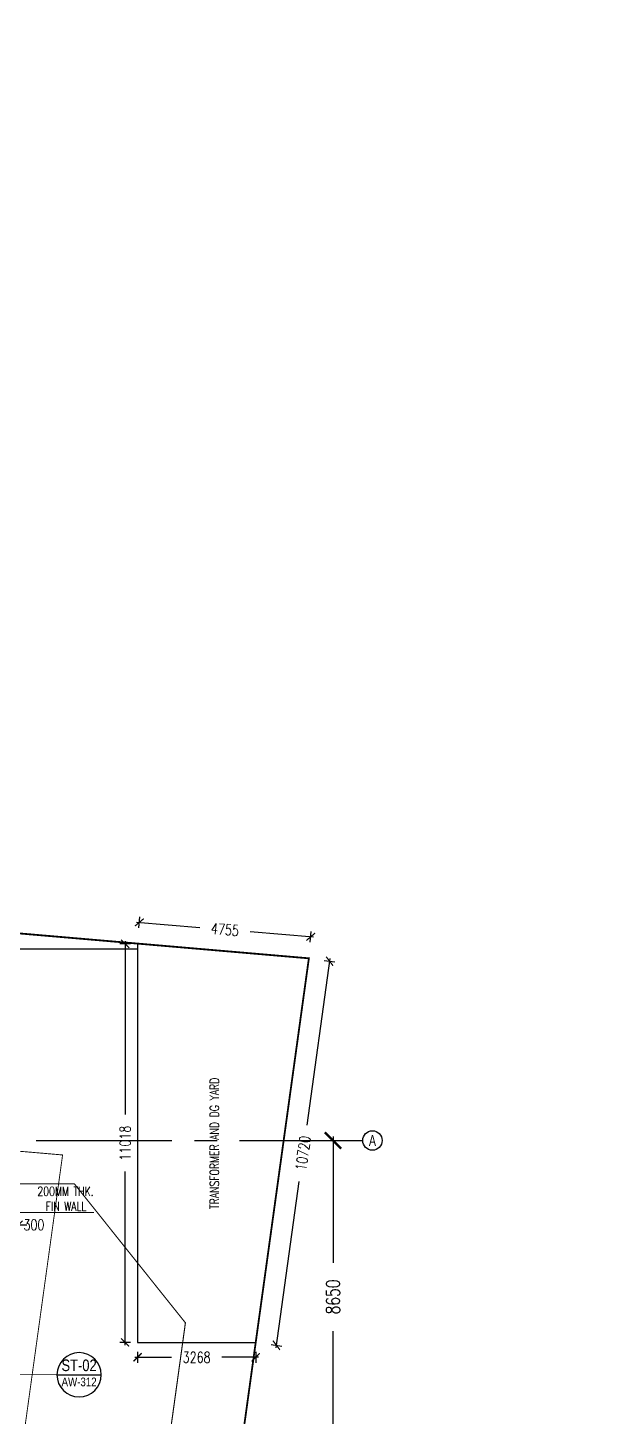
# Model space of a CAD drawing. Header units: millimetres. Extents: x -2076597 to 16308595, y -4402071 to 17875273.
# Drawn here: x -2019245 to -2003142, y -4089504 to -4051118 of the extents above; entities that cross this region are included whole.
import ezdxf
from ezdxf.enums import TextEntityAlignment as Align
from ezdxf.lldxf.tags import DXFTag

# ---------------------------------------------------------------- set-up
doc = ezdxf.new("R2010")
doc.units = ezdxf.units.MM
for name, pattern in [('CENTER', [50.8, 31.75, -6.35, 6.35, -6.35]), ('CENTER2', [1.125, 0.75, -0.125, 0.125, -0.125]), ('CONTINULUS', [0]), ('DASHDOT', [1, 0.5, -0.25, 0, -0.25]), ('DASHED', [19.05, 12.7, -6.35]), ('DASHED2', [0.375, 0.25, -0.125])]:
    doc.linetypes.add(name, pattern=pattern)
for name, color, linetype, lineweight in [('A- LIGHT LINE', 8, 'Continuous', 9), ('A-BOUNDARY LINES', 4, 'Continuous', 25), ('A-DETL-GENF', 92, 'Continuous', 9)]:
    doc.layers.add(name, color=color, linetype=linetype, lineweight=lineweight)
for name, color, linetype in [('A- STAIRSCASE', 1, 'Continuous'), ('A-DIMS', 4, 'Continuous'), ('A-DRIVEWAY', 1, 'Continuous'), ('A-GRIDTXT', 1, 'Continuous'), ('A-HIDDEN', 8, 'DASHED2'), ('A-PODIUM LYT ARCH', 85, 'Continuous'), ('a-ref', 5, 'Continuous'), ('A-REFS', 3, 'DASHED'), ('A-SETBACK', 3, 'Continuous'), ('A-SITE BOUNDARY', 7, 'CENTER'), ('A-TXTROOM', 3, 'Continuous'), ('DT-EL-TRAFO.', 1, 'Continuous'), ('S-GRID', 252, 'CENTER2')]:
    doc.layers.add(name, color=color, linetype=linetype)
doc.styles.add('ARIAL', font='arial.ttf')
doc.styles.add('ARIAL-GRID', font='arial.ttf', dxfattribs={"width": 0.7, "height": 15})
doc.styles.add('DIM 100', font='romans.shx', dxfattribs={"width": 0.8})
doc.styles.add('ROMANS', font='romans.shx', dxfattribs={"width": 0.75})
tags = doc.linetypes.add('DASHEDX2', pattern=[1.5, 1, -0.5]).pattern_tags.tags
tags[6:7] = [DXFTag(74, 4), DXFTag(75, 0), DXFTag(340, '0'), DXFTag(46, 1.0), DXFTag(50, 0.0), DXFTag(44, 0.0), DXFTag(45, 0.0)]
tags[4:5] = [DXFTag(74, 4), DXFTag(75, 0), DXFTag(340, '0'), DXFTag(46, 1.0), DXFTag(50, 0.0), DXFTag(44, 0.0), DXFTag(45, 0.0)]
doc.linetypes.add('FENCELINE1', pattern='A,6.35,-2.54,[133,ltypeshp.shx,S=2.54,R=0,X=-2.54,Y=0],-2.54,25.4', length=36.83)
doc.dimstyles.new('1_100 MJR', dxfattribs={"dimscale": 100, "dimtxt": 1.75, "dimasz": 1, "dimexe": 1, "dimexo": 0, "dimgap": 0.09, "dimtad": 0, "dimdsep": 46, "dimtxsty": 'DIM 100', "dimblk": 'ARCHTICK', "dimcen": 0.09, "dimdle": 1, "dimclrd": 8, "dimclre": 8, "dimclrt": 256, "dimazin": 0, "dimtfac": 1, "dimtofl": 0, "dimtmove": 1, "dimatfit": 3, "dimfxl": 0, "dimtolj": 1, "dimtzin": 0, "dimlwd": -1, "dimlwe": -1, "dimarcsym": 0})
doc.dimstyles.new('DIMB-200', dxfattribs={"dimscale": 150, "dimtxt": 2.5, "dimasz": 3, "dimexe": 1.5, "dimexo": 0, "dimgap": 3, "dimtad": 0, "dimtoh": 1, "dimdec": 0, "dimzin": 0, "dimdsep": 46, "dimtxsty": 'ROMANS', "dimblk": 'ARCHTICK', "dimcen": 3, "dimdle": 0.75, "dimclrd": 8, "dimclre": 8, "dimclrt": 4, "dimazin": 0, "dimtfac": 1, "dimtdec": 0, "dimtix": 1, "dimtofl": 0, "dimtmove": 2, "dimatfit": 3, "dimldrblk": 'DOT', "dimfxl": 0, "dimtolj": 1, "dimtzin": 0, "dimarcsym": 0})
doc.dimstyles.new('DIMM-100', dxfattribs={"dimscale": 150, "dimtxt": 2, "dimasz": 1.5, "dimexe": 1, "dimexo": 0, "dimgap": 2, "dimtad": 0, "dimtoh": 1, "dimdec": 0, "dimzin": 0, "dimdsep": 46, "dimtxsty": 'ROMANS', "dimblk": 'ARCHTICK', "dimcen": 1.5, "dimdle": 0.5, "dimclrd": 8, "dimclre": 8, "dimclrt": 256, "dimazin": 0, "dimtfac": 1, "dimtdec": 0, "dimtix": 1, "dimtofl": 0, "dimtmove": 2, "dimatfit": 3, "dimldrblk": 'DOT', "dimfxl": 0, "dimtolj": 1, "dimtzin": 0, "dimarcsym": 0})

# ---------------------------------------------------------------- blocks, each defined once
blk = doc.blocks.new('Family - ___-240295-0_ ground floor')
at = {"layer": 'A-SETBACK', "linetype": 'DASHDOT', "lineweight": -2, "ltscale": 2000, "const_width": 25}
blk.add_lwpolyline([(76480, 233663), (47866, 236124), (29166, 193452), (70915, 193452)], close=True, dxfattribs=at)
at = {"layer": 'A-SITE BOUNDARY', "ltscale": 100, "const_width": 50}
blk.add_lwpolyline([(83289, 239099), (44096, 242471), (19986, 187452), (76141, 187452)], close=True, dxfattribs=at)
blk = doc.blocks.new('_ArchTick')
at = {"color": 0, "linetype": 'ByBlock', "const_width": 0.15}
blk.add_lwpolyline([(-0.5, -0.5), (0.5, 0.5)], dxfattribs=at)
blk = doc.blocks.new('*D37')
at = {"layer": 'A-BOUNDARY LINES', "color": 8, "lineweight": -2, "transparency": 16777216}
for p, q in [((724848, -986124), (725753, -986124)), ((725528, -986012), (725528, -989504)), ((725528, -994887), (725528, -991395)), ((726351, -994774), (725303, -994774))]:
    blk.add_line(p, q, dxfattribs=at)
at = {"layer": 'Defpoints', "color": 0, "transparency": 16777216}
for p in [(724848, -986124), (725528, -994774), (726351, -994774)]:
    blk.add_point(p, dxfattribs=at)
at = {"layer": 'A-BOUNDARY LINES', "color": 8, "lineweight": -2, "transparency": 16777216, "xscale": 450, "yscale": 450, "zscale": 450}
for p, rotation in [((725528, -986124), 90), ((725528, -994774), 270)]:
    blk.add_blockref('_ArchTick', p, dxfattribs=dict(at, rotation=rotation))
at = {"layer": 'A-BOUNDARY LINES', "color": 4, "transparency": 16777216, "insert": (725528, -990449), "char_height": 375, "attachment_point": 5, "rotation": 90, "style": 'ROMANS'}
blk.add_mtext('\\A1;8650', dxfattribs=at)
blk = doc.blocks.new('_Dot')
at = {"color": 0, "linetype": 'ByBlock', "lineweight": -2}
blk.add_line((-0.5, 0), (-1, 0), dxfattribs=at)
at = {"color": 0, "linetype": 'ByBlock', "const_width": 0.5}
blk.add_lwpolyline([(-0.25, 0, 1), (0.25, 0, 1)], format="xyb", close=True, dxfattribs=at)
blk = doc.blocks.new('GRNO')
at = {"layer": 'A-GRIDTXT', "color": 8}
blk.add_circle((0, 0), 450, dxfattribs=at)
at = {"layer": 'A-GRIDTXT', "style": 'ARIAL-GRID', "width": 0.7}
blk.add_attdef('01', text='', height=350, dxfattribs=at).set_placement((0, 0), align=Align.MIDDLE_CENTER)
blk = doc.blocks.new('*D633')
at = {"layer": 'A-DIMS', "color": 8, "lineweight": -2, "transparency": 16777216}
for p, q in [((-2016173, -4076000), (-2016148, -4075701)), ((-2011435, -4076399), (-2011410, -4076100))]:
    blk.add_line(p, q, dxfattribs=at)
at = {"layer": 'A-DIMS', "color": 8, "linetype": 'CONTINULUS', "lineweight": -2, "transparency": 16777216}
for p, q in [((-2016236, -4075844), (-2014486, -4075992)), ((-2011348, -4076256), (-2013098, -4076109))]:
    blk.add_line(p, q, dxfattribs=at)
at = {"layer": 'Defpoints', "color": 0, "transparency": 16777216}
for p in [(-2016211, -4076445), (-2011423, -4076250), (-2011473, -4076844)]:
    blk.add_point(p, dxfattribs=at)
at = {"layer": 'A-DIMS', "color": 8, "lineweight": -2, "transparency": 16777216, "xscale": 225, "yscale": 225, "zscale": 225}
for p, rotation in [((-2016161, -4075850), 175.1799364627219), ((-2011423, -4076250), 355.179936462722)]:
    blk.add_blockref('_ArchTick', p, dxfattribs=dict(at, rotation=rotation))
at = {"layer": 'A-DIMS', "transparency": 16777216, "insert": (-2013792, -4076050), "char_height": 300, "attachment_point": 5, "rotation": 355.1799, "style": 'ROMANS'}
blk.add_mtext('\\A1;4755', dxfattribs=at)
blk = doc.blocks.new('*D636')
at = {"layer": 'A-DIMS', "color": 8, "linetype": 'CONTINULUS', "lineweight": -2, "transparency": 16777216}
for p, q in [((-2010890, -4076849), (-2011527, -4081453)), ((-2012380, -4087616), (-2011743, -4083013))]:
    blk.add_line(p, q, dxfattribs=at)
at = {"layer": 'A-DIMS', "color": 8, "lineweight": -2, "transparency": 16777216}
for p, q in [((-2011049, -4076903), (-2010752, -4076944)), ((-2012518, -4087522), (-2012221, -4087563))]:
    blk.add_line(p, q, dxfattribs=at)
at = {"layer": 'Defpoints', "color": 0, "transparency": 16777216}
for p in [(-2011473, -4076844), (-2012943, -4087463), (-2012370, -4087542)]:
    blk.add_point(p, dxfattribs=at)
at = {"layer": 'A-DIMS', "color": 8, "lineweight": -2, "transparency": 16777216, "xscale": 225, "yscale": 225, "zscale": 225}
for p, rotation in [((-2010900, -4076924), 82.12087826584055), ((-2012370, -4087542), 262.1208782658406)]:
    blk.add_blockref('_ArchTick', p, dxfattribs=dict(at, rotation=rotation))
at = {"layer": 'A-DIMS', "transparency": 16777216, "insert": (-2011635, -4082233), "char_height": 300, "attachment_point": 5, "rotation": 82.1209, "style": 'ROMANS'}
blk.add_mtext('\\A1;10720', dxfattribs=at)
blk = doc.blocks.new('*D637')
at = {"layer": 'A-DIMS', "color": 8, "linetype": 'CONTINULUS', "lineweight": -2, "transparency": 16777216}
for p, q in [((-2016286, -4087875), (-2015273, -4087875)), ((-2012868, -4087875), (-2013880, -4087875))]:
    blk.add_line(p, q, dxfattribs=at)
at = {"layer": 'A-DIMS', "color": 8, "lineweight": -2, "transparency": 16777216}
for p, q in [((-2016211, -4087725), (-2016211, -4088025)), ((-2012943, -4087725), (-2012943, -4088025))]:
    blk.add_line(p, q, dxfattribs=at)
at = {"layer": 'Defpoints', "color": 0, "transparency": 16777216}
for p in [(-2016211, -4087463), (-2012943, -4087463), (-2016211, -4087875)]:
    blk.add_point(p, dxfattribs=at)
at = {"layer": 'A-DIMS', "color": 8, "lineweight": -2, "transparency": 16777216, "xscale": 225, "yscale": 225, "zscale": 225, "rotation": 180}
blk.add_blockref('_ArchTick', (-2016211, -4087875), dxfattribs=at)
at = {"layer": 'A-DIMS', "color": 8, "lineweight": -2, "transparency": 16777216, "xscale": 225, "yscale": 225, "zscale": 225}
blk.add_blockref('_ArchTick', (-2012943, -4087875), dxfattribs=at)
at = {"layer": 'A-DIMS', "transparency": 16777216, "insert": (-2014577, -4087875), "char_height": 300, "attachment_point": 5, "style": 'ROMANS'}
blk.add_mtext('\\A1;3268', dxfattribs=at)
blk = doc.blocks.new('*D216')
at = {"layer": 'A-DIMS', "color": 8, "lineweight": -2, "transparency": 16777216}
for p, q in [((-2016404, -4076445), (-2016704, -4076445)), ((-2016404, -4087463), (-2016704, -4087463))]:
    blk.add_line(p, q, dxfattribs=at)
at = {"layer": 'A-DIMS', "color": 8, "linetype": 'CONTINULUS', "lineweight": -2, "transparency": 16777216}
for p, q in [((-2016554, -4076370), (-2016554, -4081166)), ((-2016554, -4087538), (-2016554, -4082741))]:
    blk.add_line(p, q, dxfattribs=at)
at = {"layer": 'Defpoints', "color": 0, "transparency": 16777216}
for p in [(-2016554, -4076445), (-2016211, -4076445), (-2016211, -4087463)]:
    blk.add_point(p, dxfattribs=at)
at = {"layer": 'A-DIMS', "color": 8, "lineweight": -2, "transparency": 16777216, "xscale": 225, "yscale": 225, "zscale": 225}
for p, rotation in [((-2016554, -4076445), 90), ((-2016554, -4087463), 270)]:
    blk.add_blockref('_ArchTick', p, dxfattribs=dict(at, rotation=rotation))
at = {"layer": 'A-DIMS', "transparency": 16777216, "insert": (-2016554, -4081954), "char_height": 300, "attachment_point": 5, "rotation": 90, "style": 'ROMANS'}
blk.add_mtext('\\A1;11018', dxfattribs=at)
blk = doc.blocks.new('REF')
at = {"layer": 'a-ref'}
blk.add_arc((0, 0), 766, 0, 180, dxfattribs=at)
at = {"layer": 'A-REFS'}
blk.add_line((-766, 0), (766, 0), dxfattribs=at)
at = {"layer": 'A-REFS', "color": 10, "linetype": 'Continuous', "style": 'ARIAL', "width": 0.8}
blk.add_attdef('01', text='', height=400, dxfattribs=at).set_placement((0, 328), align=Align.MIDDLE_CENTER)
blk.add_attdef('AW-305', text='', height=300, dxfattribs=at).set_placement((0, -246), align=Align.MIDDLE)
blk = doc.blocks.new('*D399')
at = {"color": 8, "linetype": 'CONTINULUS', "lineweight": -2, "transparency": 16777216}
for p, q in [((-2019798, -4084212), (-2020023, -4084212)), ((-2019498, -4084212), (-2019273, -4084212))]:
    blk.add_line(p, q, dxfattribs=at)
at = {"color": 8, "lineweight": -2, "transparency": 16777216}
for p, q in [((-2019798, -4084062), (-2019798, -4084362)), ((-2019498, -4084062), (-2019498, -4084362))]:
    blk.add_line(p, q, dxfattribs=at)
at = {"layer": 'Defpoints', "color": 0, "transparency": 16777216}
for p in [(-2019798, -4083981), (-2019498, -4083981), (-2019498, -4084212)]:
    blk.add_point(p, dxfattribs=at)
at = {"color": 8, "lineweight": -2, "transparency": 16777216, "xscale": 225, "yscale": 225, "zscale": 225}
blk.add_blockref('_ArchTick', (-2019798, -4084212), dxfattribs=at)
at = {"color": 8, "lineweight": -2, "transparency": 16777216, "xscale": 225, "yscale": 225, "zscale": 225, "rotation": 180}
blk.add_blockref('_ArchTick', (-2019498, -4084212), dxfattribs=at)
at = {"transparency": 16777216, "insert": (-2019075, -4084212), "char_height": 300, "attachment_point": 5, "style": 'ROMANS'}
blk.add_mtext('\\A1;300', dxfattribs=at)
blk = doc.blocks.new('COLUMN 1')
at = {"layer": 'S-GRID', "ltscale": 5000}
blk.add_line((661071.4, -986124.1), (726350.7, -986124.1), dxfattribs=at)
at = {"layer": 'A-PODIUM LYT ARCH'}
ref = blk.add_blockref('GRNO', (726618.4, -986124.1), dxfattribs=dict(at, xscale=0.5979073243647236, yscale=0.5979073243647236, zscale=0.5979073243647236))
ref.add_attrib('01', 'A', dxfattribs={"layer": 'A-GRIDTXT', "height": 299, "style": 'ARIAL-GRID', "width": 0.7}).set_placement((726618.4, -986124.1), align=Align.MIDDLE_CENTER)
at = {"layer": 'A-BOUNDARY LINES'}
dim = blk.add_linear_dim(base=(725527.5, -994774.1), p1=(724848, -986124.1), p2=(726350.7, -994774.1), angle=90, dimstyle='DIMB-200', dxfattribs=at)
dim.commit()
dim.dimension.update_dxf_attribs({"geometry": '*D37', "text_midpoint": (725527.5, -990449.1)})

msp = doc.modelspace()

# ---------------------------------------------------------------- linework, layer by layer
at = {"layer": 'A-DRIVEWAY'}
for p in [(-2048968.6, -4076581.1), (-2048747.9, -4076581.1)]:
    msp.add_line(p, (-2016210.9, -4076581.1), dxfattribs=at)
at = {"layer": 'A-HIDDEN', "color": 1, "linetype": 'DASHED2', "ltscale": 5000, "const_width": 30}
msp.add_lwpolyline([(-2057085.7, -4093104), (-2052386.7, -4082381.1), (-2048019.5, -4082381.1), (-2045762.7, -4077231.1), (-2045675, -4077031.1), (-2036871, -4077031.1), (-2036871, -4076881.1), (-2032631.9, -4076881.1), (-2019797.9, -4077985.1), (-2019797.9, -4083081.1), (-2017954.6, -4083081.1), (-2014886.8, -4086921.6), (-2016078.4, -4095531.1)], dxfattribs=at)
at = {"layer": 'a-ref', "linetype": 'DASHDOT', "ltscale": 1000, "const_width": 20}
msp.add_lwpolyline([(-2019513.8, -4088358.4), (-2018439.3, -4088358.4)], dxfattribs=at)
at = {"layer": 'a-ref'}
msp.add_arc((-2017826.3, -4088358.4), 613, 180, 0, dxfattribs=at)
at = {"layer": 'DT-EL-TRAFO.', "color": 84, "linetype": 'FENCELINE1', "ltscale": 100}
msp.add_lwpolyline([(-2016210.9, -4076444.9), (-2016210.9, -4087462.9), (-2012942.5, -4087462.9), (-2011473, -4076844.4)], close=True, dxfattribs=at)

# ---------------------------------------------------------------- block references
at = {"layer": 'A- STAIRSCASE', "linetype": 'DASHEDX2', "ltscale": 500}
msp.add_blockref('COLUMN 1', (-2736334, -3095757), dxfattribs=at)
at = {"layer": 'A-DETL-GENF', "color": 8}
msp.add_blockref('Family - ___-240295-0_ ground floor', (-2094762.5, -4315943.5), dxfattribs=at)
at = {"layer": 'A-REFS', "xscale": 0.8, "yscale": 0.8, "zscale": 0.8}
msp.add_blockref('REF', (-2017826.3, -4088358.4), dxfattribs=at).add_auto_attribs({'01': 'ST-02', 'AW-305': 'AW-312'})

# ---------------------------------------------------------------- texts
at = {"layer": 'A-TXTROOM', "insert": (-2014208.5, -4083774.5, 0), "char_height": 250.282, "width": 5058.721, "attachment_point": 1, "rotation": 90, "style": 'ROMANS'}
msp.add_mtext('TRANSFORMER AND DG YARD', dxfattribs=at)
at = {"layer": 'A-TXTROOM', "insert": (-2019967, -4083158.9, 0), "char_height": 250.282, "width": 3684.893, "attachment_point": 1, "style": 'ROMANS'}
msp.add_mtext('\\pi988.8;200MM THK. \\P\\pi1216.7;FIN WALL ', dxfattribs=at)

# ---------------------------------------------------------------- dimensions: what is measured, and where the dimension line sits
dim = msp.add_linear_dim(base=(-2019497.9, -4084211.7), p1=(-2019797.9, -4083981.1), p2=(-2019497.9, -4083981.1), dimstyle='DIMM-100', override={"dimfxlon": 1})
dim.commit()
dim.dimension.update_dxf_attribs({"geometry": '*D399', "text_midpoint": (-2019074.8, -4084211.7), "dimtype": 128})
at = {"layer": 'A-DIMS'}
for p1, p2, distance, picture, middle in [((-2016210.9, -4076444.9), (-2011473, -4076844.4), 596.7, '*D633', (-2013791.8, -4076050)), ((-2016210.9, -4087462.9), (-2016210.9, -4076444.9), 342.8, '*D216', (-2016553.7, -4081953.9)), ((-2011473, -4076844.4), (-2012942.5, -4087462.9), 578.2, '*D636', (-2011635, -4082232.9)), ((-2012942.6, -4087462.9), (-2016210.9, -4087462.9), 412.5, '*D637', (-2014576.8, -4087875.4))]:
    dim = msp.add_aligned_dim(p1=p1, p2=p2, distance=distance, dimstyle='DIMM-100', override={"dimfxlon": 1}, dxfattribs=at)
    dim.commit()
    dim.dimension.update_dxf_attribs({"geometry": picture, "text_midpoint": middle})

# ---------------------------------------------------------------- leaders
at = {"layer": 'A- LIGHT LINE'}
msp.add_leader([(-2019594.4, -4083873.5), (-2017421, -4083873.5)], dimstyle='1_100 MJR', dxfattribs=at)

doc.saveas('drawing.dxf')
